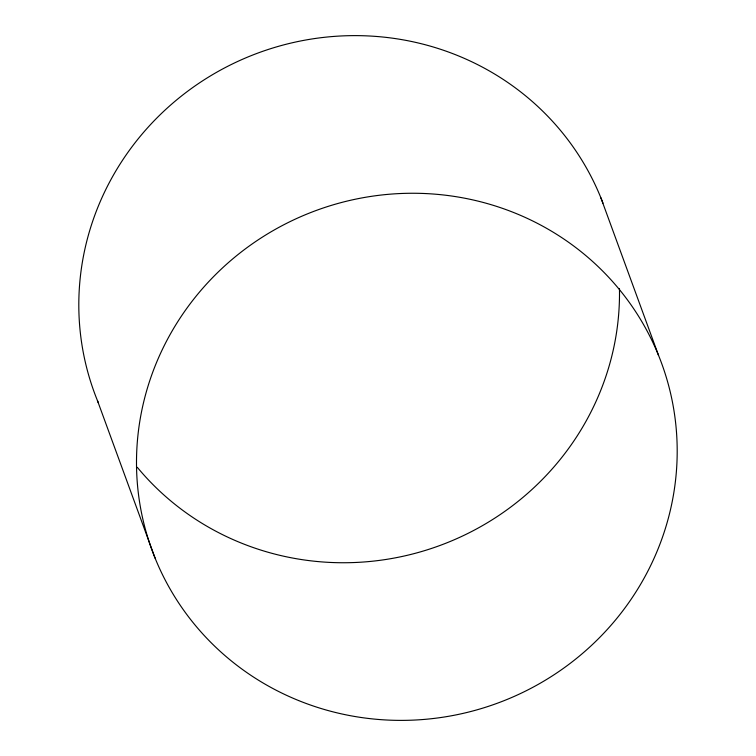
<?xml version="1.0" encoding="UTF-8"?>
<svg xmlns="http://www.w3.org/2000/svg" width="756" height="756" viewBox="0 0 756 756"><rect width="100%" height="100%" fill="white"/><g stroke="black" fill="none" stroke-linecap="round" stroke-linejoin="round"><path stroke-width="1.13" d="M600.878 197.798L658.561 355.433M97.439 400.567L155.122 558.202M619.457 288.622A271.385 262.502 -20.1 0 1 440.455 545.293A271.385 262.502 -20.1 0 1 137.318 467.331M98.308 402.702A271.385 262.502 -20.1 0 1 252.211 55.235A271.385 262.502 -20.1 0 1 602.986 203.175M298.573 700.538A271.385 262.502 -20.1 0 0 675.514 421.857A271.385 262.502 -20.1 0 0 246.447 248.062A271.385 262.502 -20.1 0 0 298.573 700.538"/></g></svg>
